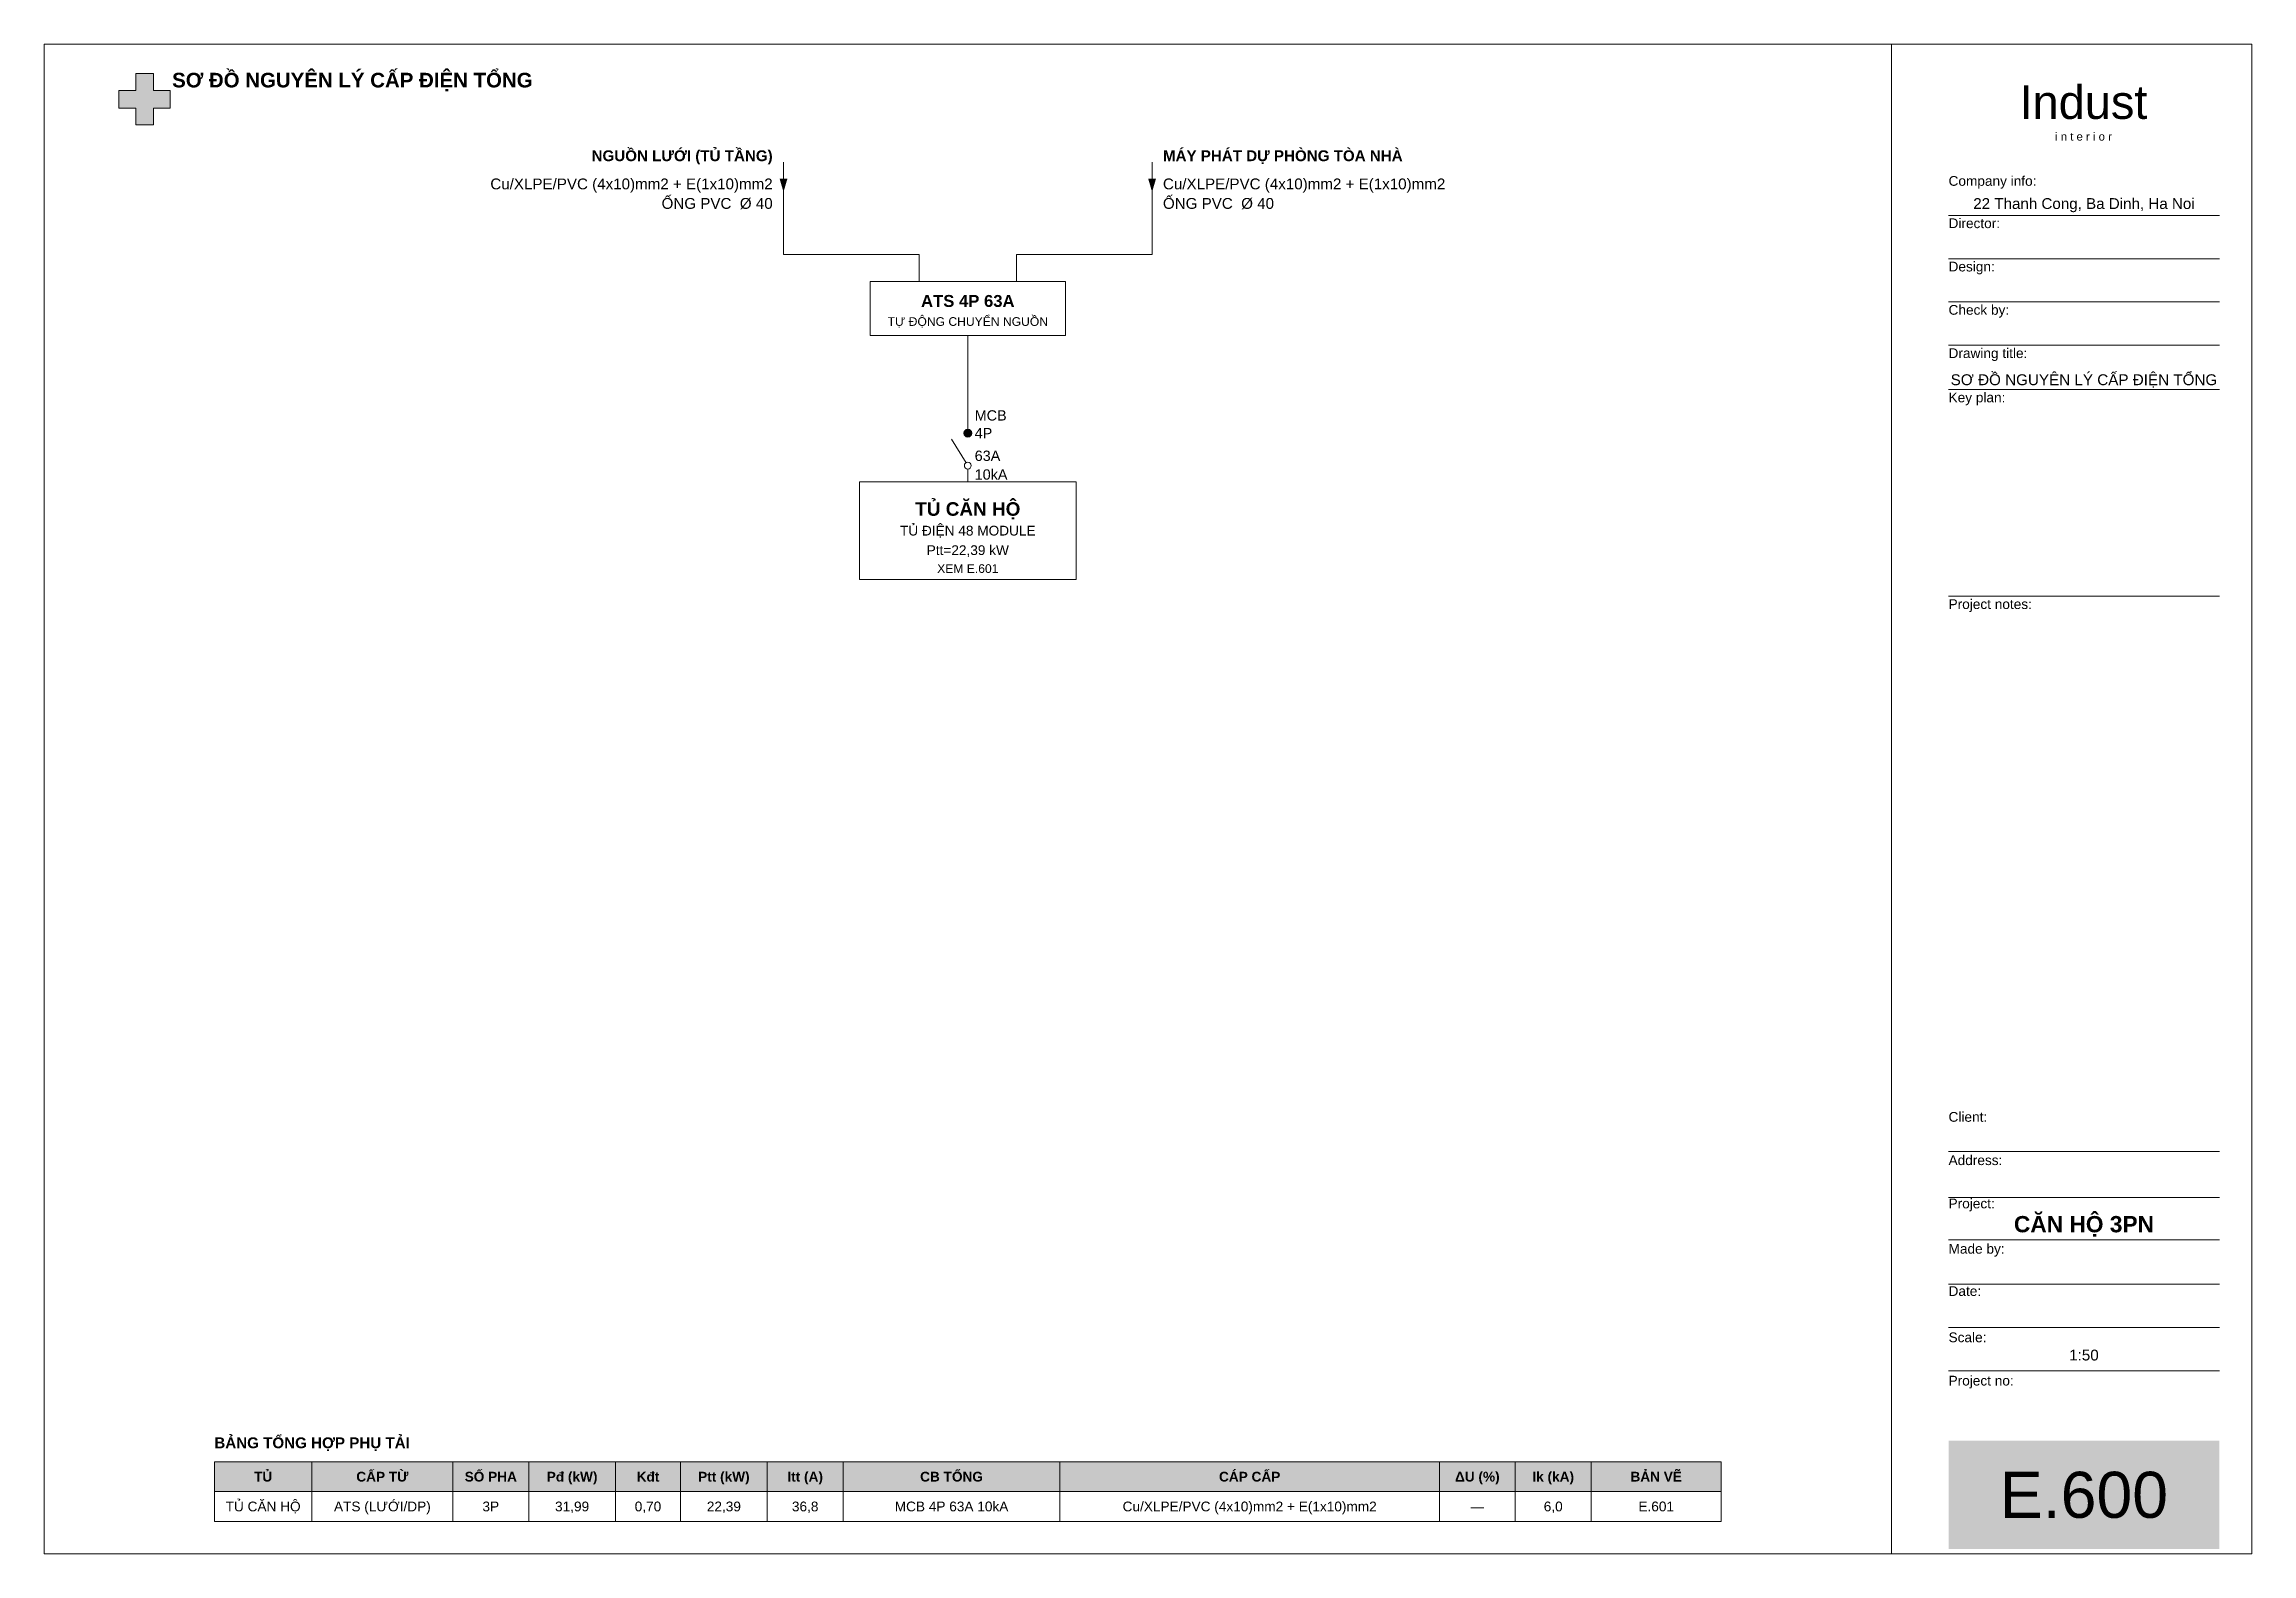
# Model space of a CAD drawing. Header units: millimetres. Extents: x 10 to 417, y 6 to 285.
import ezdxf
from ezdxf.enums import TextEntityAlignment as Align

# ---------------------------------------------------------------- set-up
doc = ezdxf.new("R2010")
doc.units = ezdxf.units.MM
for name, color, linetype, lineweight, true_color in [('IND-KHUNG', 254, 'Continuous', 0, 0xbebebe), ('IND-KT-GIATRI', 250, 'Continuous', 0, 0x333333), ('IND-KT-NET', 8, 'Continuous', 0, 0x7c7c7c), ('IND-KT-NHAN', 253, 'Continuous', 0, 0x959595), ('IND-KT-NOIBAT', 40, 'Continuous', 0, 0xffa31f), ('IND-KT-SOBV', 8, 'Continuous', 0, 0x7f7f7f), ('IND-KT-SOBV-CHU', 255, 'Continuous', 0, 0xe5e5e5), ('IND-SLD-CHU', 20, 'Continuous', 0, 0xe8562a), ('IND-SLD-NET', 154, 'Continuous', 0, 0x284f80), ('IND-SLD-O', 254, 'Continuous', 0, 0xeeeeee), ('IND-TIEUDE', 7, 'Continuous', 0, 0x000000), ('IND-TIEUDE-ICON', 132, 'Continuous', 0, 0x00b3b3)]:
    doc.layers.add(name, color=color, linetype=linetype, lineweight=lineweight, true_color=true_color)
doc.styles.add('IND-ARIAL', font='arial.ttf')
doc.styles.add('IND-ARIAL-DAM', font='arialbd.ttf')

# ---------------------------------------------------------------- blocks, each defined once
blk = doc.blocks.new('IND_CB')
at = {"layer": 'IND-SLD-NET'}
h = blk.add_hatch(color=256, dxfattribs=at)
h.dxf.hatch_style = 1
h.paths.add_polyline_path([(0.727, 0), (0.702, 0.188), (0.629, 0.363), (0.514, 0.514), (0.363, 0.629), (0.188, 0.702), (0, 0.727), (-0.188, 0.702), (-0.363, 0.629), (-0.514, 0.514), (-0.629, 0.363), (-0.702, 0.188), (-0.727, 0), (-0.702, -0.188), (-0.629, -0.363), (-0.514, -0.514), (-0.363, -0.629), (-0.188, -0.702), (0, -0.727), (0.188, -0.702), (0.363, -0.629), (0.514, -0.514), (0.629, -0.363), (0.702, -0.188)])
blk.add_line((-0.332, -5.452), (-2.997, -1.09), dxfattribs=at)
for centre, radius in [((0, 0), 0.727), ((0, -5.995), 0.636)]:
    blk.add_circle(centre, radius, dxfattribs=at)
at = {"layer": 'IND-SLD-CHU', "style": 'IND-ARIAL'}
for tag, p in [('LOAI', (1.272, 2.32)), ('SO_CUC', (1.272, -0.95)), ('DONG_DM', (1.272, -5.128)), ('DONG_CAT', (1.272, -8.58))]:
    blk.add_attdef(tag, p, '', height=1.9, dxfattribs=at)
blk = doc.blocks.new('IND_KHUNG_TEN_GIATRI')
at = {"layer": 'IND-KT-GIATRI', "style": 'IND-ARIAL'}
for tag, height, p in [('CONG_TY', 2, (386.12, 254.498)), ('GIAM_DOC', 2, (386.12, 246.505)), ('THIET_KE', 2, (386.12, 238.512)), ('KIEM_TRA', 2, (386.12, 230.519)), ('TEN_BAN_VE', 2.009, (386.12, 221.976)), ('DIA_CHI', 2, (386.12, 74.29)), ('NGUOI_VE', 2, (386.12, 57.214)), ('NGAY', 2, (386.12, 50.311)), ('TY_LE', 2, (386.12, 41.955)), ('SO_DU_AN', 2, (386.12, 32.872))]:
    blk.add_attdef(tag, text='', height=height, dxfattribs=at).set_placement(p, align=Align.CENTER)
at = {"layer": 'IND-KT-NOIBAT', "style": 'IND-ARIAL-DAM'}
for tag, p in [('CHU_DAU_TU', (386.12, 81.602)), ('DU_AN', (386.12, 65.616))]:
    blk.add_attdef(tag, text='', height=3, dxfattribs=at).set_placement(p, align=Align.CENTER)
at = {"layer": 'IND-KT-SOBV-CHU', "style": 'IND-ARIAL'}
blk.add_attdef('SO_BAN_VE', text='', height=8.5, dxfattribs=at).set_placement((386.12, 12.909), align=Align.CENTER)

msp = doc.modelspace()

# ---------------------------------------------------------------- hatches: boundary and pattern name
at = {"layer": 'IND-KT-SOBV'}
h = msp.add_hatch(color=256, dxfattribs=at)
h.dxf.hatch_style = 1
h.paths.add_polyline_path([(361.142, 7.167), (411.099, 7.167), (411.099, 27.15), (361.142, 27.15)])
at = {"layer": 'IND-SLD-NET'}
h = msp.add_hatch(color=256, dxfattribs=at)
h.dxf.hatch_style = 1
h.paths.add_polyline_path([(146.208, 257.624), (145.478, 260.124), (146.938, 260.124)])
h = msp.add_hatch(color=256, dxfattribs=at)
h.dxf.hatch_style = 1
h.paths.add_polyline_path([(214.208, 257.624), (213.478, 260.124), (214.938, 260.124)])
at = {"layer": 'IND-SLD-O'}
h = msp.add_hatch(color=256, dxfattribs=at)
h.dxf.hatch_style = 1
h.paths.add_polyline_path([(41.208, 17.759), (319.208, 17.759), (319.208, 23.259), (41.208, 23.259)])
at = {"layer": 'IND-TIEUDE-ICON'}
h = msp.add_hatch(color=256, dxfattribs=at)
h.dxf.hatch_style = 1
h.paths.add_polyline_path([(26.704, 279.477), (29.974, 279.477), (29.974, 276.389), (33.062, 276.389), (33.062, 273.119), (29.974, 273.119), (29.974, 270.031), (26.704, 270.031), (26.704, 273.119), (23.616, 273.119), (23.616, 276.389), (26.704, 276.389)])

# ---------------------------------------------------------------- linework, layer by layer
at = {"layer": 'IND-KHUNG'}
msp.add_line((350.606, 284.927), (350.606, 6.259), dxfattribs=at)
msp.add_lwpolyline([(9.81, 6.259), (417.093, 6.259), (417.093, 284.927), (9.81, 284.927)], close=True, dxfattribs=at)
at = {"layer": 'IND-KT-NET'}
for p, q in [((361.142, 253.318), (411.099, 253.318)), ((361.142, 245.325), (411.099, 245.325)), ((361.142, 237.332), (411.099, 237.332)), ((361.142, 229.339), (411.099, 229.339)), ((361.142, 221.164), (411.099, 221.164)), ((361.142, 183.015), (411.099, 183.015)), ((361.142, 80.558), (411.099, 80.558)), ((361.142, 72.02), (411.099, 72.02)), ((361.142, 64.209), (411.099, 64.209)), ((361.142, 56.034), (411.099, 56.034)), ((361.142, 48.041), (411.099, 48.041)), ((361.142, 40.048), (411.099, 40.048))]:
    msp.add_line(p, q, dxfattribs=at)
at = {"layer": 'IND-SLD-NET'}
for p, q in [((146.208, 263.124), (146.208, 246.124)), ((214.208, 263.124), (214.208, 246.124)), ((146.208, 246.124), (171.208, 246.124)), ((171.208, 246.124), (171.208, 241.124)), ((214.208, 246.124), (189.208, 246.124)), ((189.208, 246.124), (189.208, 241.124)), ((180.208, 231.124), (180.208, 213.124)), ((180.208, 206.494), (180.208, 204.124)), ((41.208, 23.259), (319.208, 23.259)), ((41.208, 12.259), (41.208, 23.259)), ((59.208, 12.259), (59.208, 23.259)), ((85.208, 12.259), (85.208, 23.259)), ((99.208, 12.259), (99.208, 23.259)), ((115.208, 12.259), (115.208, 23.259)), ((127.208, 12.259), (127.208, 23.259)), ((143.208, 12.259), (143.208, 23.259)), ((157.208, 12.259), (157.208, 23.259)), ((197.208, 12.259), (197.208, 23.259)), ((267.208, 12.259), (267.208, 23.259)), ((281.208, 12.259), (281.208, 23.259)), ((295.208, 12.259), (295.208, 23.259)), ((319.208, 12.259), (319.208, 23.259)), ((41.208, 17.759), (319.208, 17.759)), ((41.208, 12.259), (319.208, 12.259))]:
    msp.add_line(p, q, dxfattribs=at)
for points in [[(162.208, 231.124), (198.208, 231.124), (198.208, 241.124), (162.208, 241.124)], [(160.208, 186.124), (200.208, 186.124), (200.208, 204.124), (160.208, 204.124)]]:
    msp.add_lwpolyline(points, close=True, dxfattribs=at)
at = {"layer": 'IND-TIEUDE'}
msp.add_lwpolyline([(26.704, 279.477), (29.974, 279.477), (29.974, 276.389), (33.062, 276.389), (33.062, 273.119), (29.974, 273.119), (29.974, 270.031), (26.704, 270.031), (26.704, 273.119), (23.616, 273.119), (23.616, 276.389), (26.704, 276.389)], close=True, dxfattribs=at)

# ---------------------------------------------------------------- block references
at = {"layer": 'IND-SLD-NET'}
msp.add_blockref('IND_KHUNG_TEN_GIATRI', (0, 0), dxfattribs=at).add_auto_attribs({'CONG_TY': '22 Thanh Cong, Ba Dinh, Ha Noi', 'TEN_BAN_VE': 'SƠ ĐỒ NGUYÊN LÝ CẤP ĐIỆN TỔNG', 'DU_AN': 'CĂN HỘ 3PN', 'TY_LE': '1:50', 'SO_BAN_VE': 'E.600'})
ref = msp.add_blockref('IND_CB', (180.208, 213.124), dxfattribs=at)
ref.add_attrib('LOAI', 'MCB', (181.479, 215.444), dxfattribs={"layer": 'IND-SLD-CHU', "height": 1.9, "style": 'IND-ARIAL'})
ref.add_attrib('SO_CUC', '4P', (181.479, 212.174), dxfattribs={"layer": 'IND-SLD-CHU', "height": 1.9, "style": 'IND-ARIAL'})
ref.add_attrib('DONG_DM', '63A', (181.479, 207.996), dxfattribs={"layer": 'IND-SLD-CHU', "height": 1.9, "style": 'IND-ARIAL'})
ref.add_attrib('DONG_CAT', '10kA', (181.479, 204.544), dxfattribs={"layer": 'IND-SLD-CHU', "height": 1.9, "style": 'IND-ARIAL'})

# ---------------------------------------------------------------- texts
at = {"layer": 'IND-KT-NHAN', "style": 'IND-ARIAL'}
for s, p in [('Company info:', (361.142, 259.676)), ('Director:', (361.142, 251.865)), ('Design:', (361.142, 243.872)), ('Check by:', (361.142, 235.879)), ('Drawing title:', (361.142, 227.885)), ('Key plan:', (361.142, 219.711)), ('Project notes:', (361.142, 181.562)), ('Client:', (361.142, 86.917)), ('Address:', (361.142, 78.924)), ('Project:', (361.142, 70.93)), ('Made by:', (361.142, 62.574)), ('Date:', (361.142, 54.763)), ('Scale:', (361.142, 46.225)), ('Project no:', (361.142, 38.231))]:
    msp.add_text(s, height=1.8, dxfattribs=at).set_placement(p, align=Align.MIDDLE_LEFT)
at = {"layer": 'IND-SLD-CHU'}
for s, style, p in [('NGUỒN LƯỚI (TỦ TẦNG)', 'IND-ARIAL-DAM', (144.208, 264.324)), ('Cu/XLPE/PVC (4x10)mm2 + E(1x10)mm2', 'IND-ARIAL', (144.208, 259.124)), ('ỐNG PVC  Ø 40', 'IND-ARIAL', (144.208, 255.524))]:
    msp.add_text(s, height=2, dxfattribs=dict(at, style=style)).set_placement(p, align=Align.MIDDLE_RIGHT)
for s, style, p in [('MÁY PHÁT DỰ PHÒNG TÒA NHÀ', 'IND-ARIAL-DAM', (216.208, 264.324)), ('ỐNG PVC  Ø 40', 'IND-ARIAL', (216.208, 255.524)), ('Cu/XLPE/PVC (4x10)mm2 + E(1x10)mm2', 'IND-ARIAL', (216.208, 259.124))]:
    msp.add_text(s, height=2, dxfattribs=dict(at, style=style)).set_placement(p, align=Align.MIDDLE_LEFT)
for s, height, style, p in [('ATS 4P 63A', 2.2, 'IND-ARIAL-DAM', (180.208, 237.524)), ('TỰ ĐỘNG CHUYỂN NGUỒN', 1.6, 'IND-ARIAL', (180.208, 233.724)), ('TỦ CĂN HỘ', 2.5, 'IND-ARIAL-DAM', (180.208, 199.124)), ('TỦ ĐIỆN 48 MODULE', 1.8, 'IND-ARIAL', (180.208, 195.124)), ('Ptt=22,39 kW', 1.8, 'IND-ARIAL', (180.208, 191.524)), ('XEM E.601', 1.6, 'IND-ARIAL', (180.208, 188.124)), ('TỦ', 1.8, 'IND-ARIAL-DAM', (50.208, 20.509)), ('CẤP TỪ', 1.8, 'IND-ARIAL-DAM', (72.208, 20.509)), ('SỐ PHA', 1.8, 'IND-ARIAL-DAM', (92.208, 20.509)), ('Pđ (kW)', 1.8, 'IND-ARIAL-DAM', (107.208, 20.509)), ('Kđt', 1.8, 'IND-ARIAL-DAM', (121.208, 20.509)), ('Ptt (kW)', 1.8, 'IND-ARIAL-DAM', (135.208, 20.509)), ('Itt (A)', 1.8, 'IND-ARIAL-DAM', (150.208, 20.509)), ('CB TỔNG', 1.8, 'IND-ARIAL-DAM', (177.208, 20.509)), ('CÁP CẤP', 1.8, 'IND-ARIAL-DAM', (232.208, 20.509)), ('ΔU (%)', 1.8, 'IND-ARIAL-DAM', (274.208, 20.509)), ('Ik (kA)', 1.8, 'IND-ARIAL-DAM', (288.208, 20.509)), ('BẢN VẼ', 1.8, 'IND-ARIAL-DAM', (307.208, 20.509)), ('TỦ CĂN HỘ', 1.8, 'IND-ARIAL', (50.208, 15.009)), ('ATS (LƯỚI/DP)', 1.8, 'IND-ARIAL', (72.208, 15.009)), ('3P', 1.8, 'IND-ARIAL', (92.208, 15.009)), ('31,99', 1.8, 'IND-ARIAL', (107.208, 15.009)), ('0,70', 1.8, 'IND-ARIAL', (121.208, 15.009)), ('22,39', 1.8, 'IND-ARIAL', (135.208, 15.009)), ('36,8', 1.8, 'IND-ARIAL', (150.208, 15.009)), ('MCB 4P 63A 10kA', 1.8, 'IND-ARIAL', (177.208, 15.009)), ('Cu/XLPE/PVC (4x10)mm2 + E(1x10)mm2', 1.8, 'IND-ARIAL', (232.208, 15.009)), ('—', 1.8, 'IND-ARIAL', (274.208, 15.009)), ('6,0', 1.8, 'IND-ARIAL', (288.208, 15.009)), ('E.601', 1.8, 'IND-ARIAL', (307.208, 15.009))]:
    msp.add_text(s, height=height, dxfattribs=dict(at, style=style)).set_placement(p, align=Align.MIDDLE_CENTER)
at = {"layer": 'IND-TIEUDE', "style": 'IND-ARIAL-DAM'}
msp.add_text('SƠ ĐỒ NGUYÊN LÝ CẤP ĐIỆN TỔNG', height=2.7, dxfattribs=at).set_placement((33.426, 276.934))
at = {"layer": 'IND-TIEUDE', "style": 'IND-ARIAL'}
for s, height, p in [('Indust', 6.2, (386.029, 271.121)), ('i n t e r i o r', 1.5, (386.029, 267.124))]:
    msp.add_text(s, height=height, dxfattribs=at).set_placement(p, align=Align.CENTER)
at = {"layer": 'IND-TIEUDE', "style": 'IND-ARIAL-DAM'}
msp.add_text('BẢNG TỔNG HỢP PHỤ TẢI', height=2, dxfattribs=at).set_placement((41.208, 26.759), align=Align.MIDDLE_LEFT)

doc.saveas('drawing.dxf')
